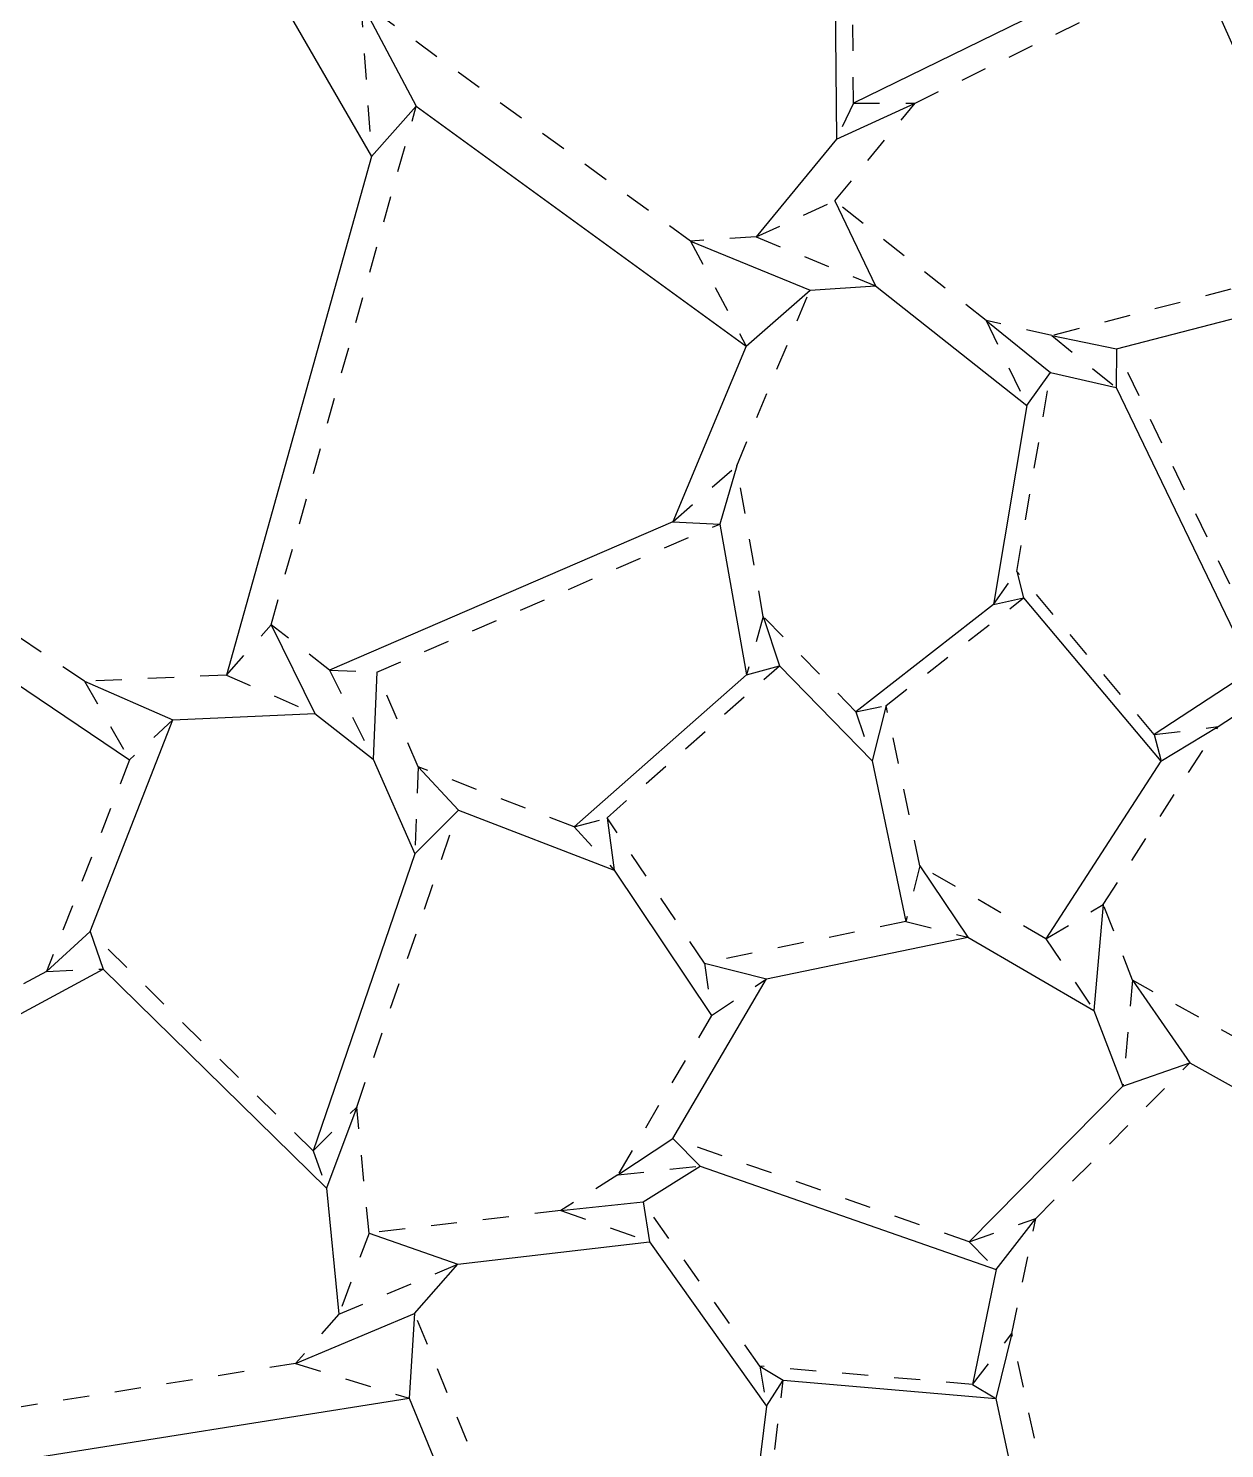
# Model space of a CAD drawing. Extents: x -8 to 221, y -288 to -9.
# Drawn here: x 32.9 to 81.3, y -159.8 to -102.3 of the extents above; entities that cross this region are included whole.
import ezdxf

# ---------------------------------------------------------------- set-up
doc = ezdxf.new("R2010")
doc.units = 0
for name, pattern in [('AI-LINETYPE-100', [2.116667, 1.058333, -1.058333]), ('AI-LINETYPE-101', [2.116667, 1.058333, -1.058333]), ('AI-LINETYPE-102', [2.116667, 1.058333, -1.058333]), ('AI-LINETYPE-103', [2.116667, 1.058333, -1.058333]), ('AI-LINETYPE-104', [2.116667, 1.058333, -1.058333]), ('AI-LINETYPE-105', [2.116667, 1.058333, -1.058333]), ('AI-LINETYPE-106', [2.116667, 1.058333, -1.058333]), ('AI-LINETYPE-107', [2.116667, 1.058333, -1.058333]), ('AI-LINETYPE-108', [2.116667, 1.058333, -1.058333]), ('AI-LINETYPE-114', [2.116667, 1.058333, -1.058333]), ('AI-LINETYPE-115', [2.116667, 1.058333, -1.058333]), ('AI-LINETYPE-126', [2.116667, 1.058333, -1.058333]), ('AI-LINETYPE-143', [2.116667, 1.058333, -1.058333]), ('AI-LINETYPE-144', [2.116667, 1.058333, -1.058333]), ('AI-LINETYPE-148', [2.116667, 1.058333, -1.058333]), ('AI-LINETYPE-149', [2.116667, 1.058333, -1.058333]), ('AI-LINETYPE-15', [2.116667, 1.058333, -1.058333]), ('AI-LINETYPE-150', [2.116667, 1.058333, -1.058333]), ('AI-LINETYPE-153', [2.116667, 1.058333, -1.058333]), ('AI-LINETYPE-16', [2.116667, 1.058333, -1.058333]), ('AI-LINETYPE-164', [2.116667, 1.058333, -1.058333]), ('AI-LINETYPE-17', [2.116667, 1.058333, -1.058333]), ('AI-LINETYPE-22', [2.116667, 1.058333, -1.058333]), ('AI-LINETYPE-24', [2.116667, 1.058333, -1.058333]), ('AI-LINETYPE-25', [2.116667, 1.058333, -1.058333]), ('AI-LINETYPE-26', [2.116667, 1.058333, -1.058333]), ('AI-LINETYPE-27', [2.116667, 1.058333, -1.058333]), ('AI-LINETYPE-28', [2.116667, 1.058333, -1.058333]), ('AI-LINETYPE-344', [2.116667, 1.058333, -1.058333]), ('AI-LINETYPE-345', [2.116667, 1.058333, -1.058333]), ('AI-LINETYPE-346', [2.116667, 1.058333, -1.058333]), ('AI-LINETYPE-347', [2.116667, 1.058333, -1.058333]), ('AI-LINETYPE-348', [2.116667, 1.058333, -1.058333]), ('AI-LINETYPE-349', [2.116667, 1.058333, -1.058333]), ('AI-LINETYPE-358', [2.116667, 1.058333, -1.058333]), ('AI-LINETYPE-359', [2.116667, 1.058333, -1.058333]), ('AI-LINETYPE-371', [2.116667, 1.058333, -1.058333]), ('AI-LINETYPE-372', [2.116667, 1.058333, -1.058333]), ('AI-LINETYPE-373', [2.116667, 1.058333, -1.058333]), ('AI-LINETYPE-378', [2.116667, 1.058333, -1.058333]), ('AI-LINETYPE-379', [2.116667, 1.058333, -1.058333]), ('AI-LINETYPE-380', [2.116667, 1.058333, -1.058333]), ('AI-LINETYPE-39', [2.116667, 1.058333, -1.058333]), ('AI-LINETYPE-395', [2.116667, 1.058333, -1.058333]), ('AI-LINETYPE-396', [2.116667, 1.058333, -1.058333]), ('AI-LINETYPE-397', [2.116667, 1.058333, -1.058333]), ('AI-LINETYPE-398', [2.116667, 1.058333, -1.058333]), ('AI-LINETYPE-40', [2.116667, 1.058333, -1.058333]), ('AI-LINETYPE-403', [2.116667, 1.058333, -1.058333]), ('AI-LINETYPE-404', [2.116667, 1.058333, -1.058333]), ('AI-LINETYPE-408', [2.116667, 1.058333, -1.058333]), ('AI-LINETYPE-409', [2.116667, 1.058333, -1.058333]), ('AI-LINETYPE-410', [2.116667, 1.058333, -1.058333]), ('AI-LINETYPE-413', [2.116667, 1.058333, -1.058333]), ('AI-LINETYPE-414', [2.116667, 1.058333, -1.058333]), ('AI-LINETYPE-415', [2.116667, 1.058333, -1.058333]), ('AI-LINETYPE-422', [2.116667, 1.058333, -1.058333]), ('AI-LINETYPE-423', [2.116667, 1.058333, -1.058333]), ('AI-LINETYPE-424', [2.116667, 1.058333, -1.058333]), ('AI-LINETYPE-425', [2.116667, 1.058333, -1.058333]), ('AI-LINETYPE-426', [2.116667, 1.058333, -1.058333]), ('AI-LINETYPE-427', [2.116667, 1.058333, -1.058333]), ('AI-LINETYPE-439', [2.116667, 1.058333, -1.058333]), ('AI-LINETYPE-440', [2.116667, 1.058333, -1.058333]), ('AI-LINETYPE-441', [2.116667, 1.058333, -1.058333]), ('AI-LINETYPE-442', [2.116667, 1.058333, -1.058333]), ('AI-LINETYPE-443', [2.116667, 1.058333, -1.058333]), ('AI-LINETYPE-447', [2.116667, 1.058333, -1.058333]), ('AI-LINETYPE-448', [2.116667, 1.058333, -1.058333]), ('AI-LINETYPE-460', [2.116667, 1.058333, -1.058333]), ('AI-LINETYPE-461', [2.116667, 1.058333, -1.058333]), ('AI-LINETYPE-47', [2.116667, 1.058333, -1.058333]), ('AI-LINETYPE-48', [2.116667, 1.058333, -1.058333]), ('AI-LINETYPE-480', [2.116667, 1.058333, -1.058333]), ('AI-LINETYPE-481', [2.116667, 1.058333, -1.058333]), ('AI-LINETYPE-482', [2.116667, 1.058333, -1.058333]), ('AI-LINETYPE-58', [2.116667, 1.058333, -1.058333]), ('AI-LINETYPE-59', [2.116667, 1.058333, -1.058333]), ('AI-LINETYPE-60', [2.116667, 1.058333, -1.058333]), ('AI-LINETYPE-61', [2.116667, 1.058333, -1.058333]), ('AI-LINETYPE-65', [2.116667, 1.058333, -1.058333]), ('AI-LINETYPE-66', [2.116667, 1.058333, -1.058333]), ('AI-LINETYPE-70', [2.116667, 1.058333, -1.058333]), ('AI-LINETYPE-71', [2.116667, 1.058333, -1.058333]), ('AI-LINETYPE-72', [2.116667, 1.058333, -1.058333]), ('AI-LINETYPE-76', [2.116667, 1.058333, -1.058333]), ('AI-LINETYPE-77', [2.116667, 1.058333, -1.058333]), ('AI-LINETYPE-78', [2.116667, 1.058333, -1.058333]), ('AI-LINETYPE-88', [2.116667, 1.058333, -1.058333]), ('AI-LINETYPE-89', [2.116667, 1.058333, -1.058333]), ('AI-LINETYPE-90', [2.116667, 1.058333, -1.058333]), ('AI-LINETYPE-91', [2.116667, 1.058333, -1.058333]), ('AI-LINETYPE-92', [2.116667, 1.058333, -1.058333]), ('AI-LINETYPE-93', [2.116667, 1.058333, -1.058333])]:
    doc.linetypes.add(name, pattern=pattern)
doc.layers.add('MOUNTAINLINE', color=7, linetype='CONTINUOUS')
doc.layers.add('VALLEYLINE', color=7, linetype='CONTINUOUS')

# ---------------------------------------------------------------- blocks, each defined once
blk = doc.blocks.new('BLOCK_22')
at = {"layer": 'VALLEYLINE', "color": 29}
blk.add_lwpolyline([(77.721, -99.713), (66.311, -105.305)], dxfattribs=at)
blk = doc.blocks.new('BLOCK_23')
at = {"layer": 'VALLEYLINE', "color": 29}
blk.add_lwpolyline([(65.499, -94.094), (65.618, -106.757)], dxfattribs=at)
blk = doc.blocks.new('BLOCK_24')
at = {"layer": 'VALLEYLINE', "color": 29}
blk.add_lwpolyline([(65.618, -106.757), (62.364, -110.717)], dxfattribs=at)
blk = doc.blocks.new('BLOCK_31')
at = {"layer": 'VALLEYLINE', "color": 29}
blk.add_lwpolyline([(80.215, -99.709), (82.958, -105.891)], dxfattribs=at)
blk = doc.blocks.new('BLOCK_42')
at = {"layer": 'VALLEYLINE', "color": 29}
blk.add_lwpolyline([(37.862, -92.005), (46.792, -107.468)], dxfattribs=at)
blk = doc.blocks.new('BLOCK_43')
at = {"layer": 'VALLEYLINE', "color": 29}
blk.add_lwpolyline([(46.792, -107.468), (40.919, -128.457)], dxfattribs=at)
blk = doc.blocks.new('BLOCK_49')
at = {"layer": 'VALLEYLINE', "color": 29}
blk.add_lwpolyline([(48.608, -105.426), (61.969, -115.139)], dxfattribs=at)
blk = doc.blocks.new('BLOCK_50')
at = {"layer": 'VALLEYLINE', "color": 29}
blk.add_lwpolyline([(61.969, -115.139), (58.999, -122.251)], dxfattribs=at)
blk = doc.blocks.new('BLOCK_51')
at = {"layer": 'VALLEYLINE', "color": 29}
blk.add_lwpolyline([(58.999, -122.251), (45.101, -128.253)], dxfattribs=at)
blk = doc.blocks.new('BLOCK_68')
at = {"layer": 'VALLEYLINE', "color": 29}
blk.add_lwpolyline([(76.953, -115.247), (84.201, -113.367)], dxfattribs=at)
blk = doc.blocks.new('BLOCK_69')
at = {"layer": 'VALLEYLINE', "color": 29}
blk.add_lwpolyline([(67.2, -112.695), (73.332, -117.542)], dxfattribs=at)
blk = doc.blocks.new('BLOCK_70')
at = {"layer": 'VALLEYLINE', "color": 29}
blk.add_lwpolyline([(73.332, -117.542), (71.973, -125.592)], dxfattribs=at)
blk = doc.blocks.new('BLOCK_71')
at = {"layer": 'VALLEYLINE', "color": 29}
blk.add_lwpolyline([(71.973, -125.592), (66.41, -129.941)], dxfattribs=at)
blk = doc.blocks.new('BLOCK_72')
at = {"layer": 'VALLEYLINE', "color": 29}
blk.add_lwpolyline([(64.551, -112.87), (67.2, -112.695)], dxfattribs=at)
blk = doc.blocks.new('BLOCK_76')
at = {"layer": 'VALLEYLINE', "color": 29}
blk.add_lwpolyline([(76.945, -116.819), (82.465, -128.26)], dxfattribs=at)
blk = doc.blocks.new('BLOCK_77')
at = {"layer": 'VALLEYLINE', "color": 29}
blk.add_lwpolyline([(82.465, -128.26), (78.489, -130.865)], dxfattribs=at)
blk = doc.blocks.new('BLOCK_78')
at = {"layer": 'VALLEYLINE', "color": 29}
blk.add_lwpolyline([(74.286, -116.21), (76.945, -116.819)], dxfattribs=at)
blk = doc.blocks.new('BLOCK_83')
at = {"layer": 'VALLEYLINE', "color": 29}
blk.add_lwpolyline([(60.904, -122.34), (61.98, -128.443)], dxfattribs=at)
blk = doc.blocks.new('BLOCK_84')
at = {"layer": 'VALLEYLINE', "color": 29}
blk.add_lwpolyline([(61.98, -128.443), (55.002, -134.604)], dxfattribs=at)
blk = doc.blocks.new('BLOCK_86')
at = {"layer": 'VALLEYLINE', "color": 29}
blk.add_lwpolyline([(73.195, -125.332), (78.758, -131.938)], dxfattribs=at)
blk = doc.blocks.new('BLOCK_87')
at = {"layer": 'VALLEYLINE', "color": 29}
blk.add_lwpolyline([(78.758, -131.938), (74.102, -139.135)], dxfattribs=at)
blk = doc.blocks.new('BLOCK_92')
at = {"layer": 'VALLEYLINE', "color": 29}
blk.add_lwpolyline([(63.312, -128.076), (67.064, -131.932)], dxfattribs=at)
blk = doc.blocks.new('BLOCK_93')
at = {"layer": 'VALLEYLINE', "color": 29}
blk.add_lwpolyline([(67.064, -131.932), (68.428, -138.428)], dxfattribs=at)
blk = doc.blocks.new('BLOCK_94')
at = {"layer": 'VALLEYLINE', "color": 29}
blk.add_lwpolyline([(38.758, -130.267), (44.501, -130.016)], dxfattribs=at)
blk = doc.blocks.new('BLOCK_95')
at = {"layer": 'VALLEYLINE', "color": 29}
blk.add_lwpolyline([(44.501, -130.016), (46.866, -131.854)], dxfattribs=at)
blk = doc.blocks.new('BLOCK_96')
at = {"layer": 'VALLEYLINE', "color": 29}
blk.add_lwpolyline([(46.866, -131.854), (48.552, -135.684)], dxfattribs=at)
blk = doc.blocks.new('BLOCK_97')
at = {"layer": 'VALLEYLINE', "color": 29}
blk.add_lwpolyline([(48.552, -135.684), (44.438, -147.706)], dxfattribs=at)
blk = doc.blocks.new('BLOCK_98')
at = {"layer": 'VALLEYLINE', "color": 29}
blk.add_lwpolyline([(35.399, -138.837), (38.758, -130.267)], dxfattribs=at)
blk = doc.blocks.new('BLOCK_99')
at = {"layer": 'VALLEYLINE', "color": 29}
blk.add_lwpolyline([(-5.745, -103.043), (37.004, -131.879)], dxfattribs=at)
blk = doc.blocks.new('BLOCK_110')
at = {"layer": 'VALLEYLINE', "color": 29}
blk.add_lwpolyline([(56.623, -136.35), (60.567, -142.228)], dxfattribs=at)
blk = doc.blocks.new('BLOCK_111')
at = {"layer": 'VALLEYLINE', "color": 29}
blk.add_lwpolyline([(50.313, -133.918), (56.623, -136.35)], dxfattribs=at)
blk = doc.blocks.new('BLOCK_114')
at = {"layer": 'VALLEYLINE', "color": 29}
blk.add_lwpolyline([(35.936, -140.353), (44.975, -149.223)], dxfattribs=at)
blk = doc.blocks.new('BLOCK_115')
at = {"layer": 'VALLEYLINE', "color": 29}
blk.add_lwpolyline([(44.975, -149.223), (45.474, -154.324)], dxfattribs=at)
blk = doc.blocks.new('BLOCK_116')
at = {"layer": 'VALLEYLINE', "color": 29}
blk.add_lwpolyline([(10.161, -154.281), (35.936, -140.353)], dxfattribs=at)
blk = doc.blocks.new('BLOCK_127')
at = {"layer": 'VALLEYLINE', "color": 29}
blk.add_lwpolyline([(70.939, -139.07), (76.045, -142.027)], dxfattribs=at)
blk = doc.blocks.new('BLOCK_128')
at = {"layer": 'VALLEYLINE', "color": 29}
blk.add_lwpolyline([(76.045, -142.027), (77.221, -145.095)], dxfattribs=at)
blk = doc.blocks.new('BLOCK_129')
at = {"layer": 'VALLEYLINE', "color": 29}
blk.add_lwpolyline([(77.221, -145.095), (70.987, -151.399)], dxfattribs=at)
blk = doc.blocks.new('BLOCK_130')
at = {"layer": 'VALLEYLINE', "color": 29}
blk.add_lwpolyline([(58.993, -147.212), (62.788, -140.757)], dxfattribs=at)
blk = doc.blocks.new('BLOCK_131')
at = {"layer": 'VALLEYLINE', "color": 29}
blk.add_lwpolyline([(62.788, -140.757), (70.939, -139.07)], dxfattribs=at)
blk = doc.blocks.new('BLOCK_151')
at = {"layer": 'VALLEYLINE', "color": 29}
blk.add_lwpolyline([(60.099, -148.329), (72.092, -152.516)], dxfattribs=at)
blk = doc.blocks.new('BLOCK_152')
at = {"layer": 'VALLEYLINE', "color": 29}
blk.add_lwpolyline([(72.092, -152.516), (71.123, -157.169)], dxfattribs=at)
blk = doc.blocks.new('BLOCK_153')
at = {"layer": 'VALLEYLINE', "color": 29}
blk.add_lwpolyline([(57.788, -149.779), (60.099, -148.329)], dxfattribs=at)
blk = doc.blocks.new('BLOCK_154')
at = {"layer": 'VALLEYLINE', "color": 29}
blk.add_lwpolyline([(79.929, -144.148), (84.464, -146.676)], dxfattribs=at)
blk = doc.blocks.new('BLOCK_156')
at = {"layer": 'VALLEYLINE', "color": 29}
blk.add_lwpolyline([(58.055, -151.395), (62.786, -158.049)], dxfattribs=at)
blk = doc.blocks.new('BLOCK_157')
at = {"layer": 'VALLEYLINE', "color": 29}
blk.add_lwpolyline([(62.786, -158.049), (61.929, -165.057)], dxfattribs=at)
blk = doc.blocks.new('BLOCK_158')
at = {"layer": 'VALLEYLINE', "color": 29}
blk.add_lwpolyline([(48.543, -154.3), (50.292, -152.304)], dxfattribs=at)
blk = doc.blocks.new('BLOCK_159')
at = {"layer": 'VALLEYLINE', "color": 29}
blk.add_lwpolyline([(50.292, -152.304), (58.055, -151.395)], dxfattribs=at)
blk = doc.blocks.new('BLOCK_160')
at = {"layer": 'VALLEYLINE', "color": 29}
blk.add_lwpolyline([(63.467, -157), (72.071, -157.738)], dxfattribs=at)
blk = doc.blocks.new('BLOCK_161')
at = {"layer": 'VALLEYLINE', "color": 29}
blk.add_lwpolyline([(72.071, -157.738), (73.869, -166.119)], dxfattribs=at)
blk = doc.blocks.new('BLOCK_170')
at = {"layer": 'VALLEYLINE', "color": 29}
blk.add_lwpolyline([(48.322, -157.73), (51.25, -164.86)], dxfattribs=at)
blk = doc.blocks.new('BLOCK_172')
at = {"layer": 'VALLEYLINE', "color": 29}
blk.add_lwpolyline([(32.006, -160.31), (48.322, -157.73)], dxfattribs=at)
blk = doc.blocks.new('BLOCK_343')
at = {"layer": 'VALLEYLINE', "color": 29}
blk.add_lwpolyline([(65.618, -106.757), (68.805, -105.301)], dxfattribs=at)
blk = doc.blocks.new('BLOCK_344')
at = {"layer": 'VALLEYLINE', "color": 29}
blk.add_lwpolyline([(59.716, -110.892), (64.551, -112.87)], dxfattribs=at)
blk = doc.blocks.new('BLOCK_345')
at = {"layer": 'VALLEYLINE', "color": 29}
blk.add_lwpolyline([(46.355, -101.179), (48.608, -105.426)], dxfattribs=at)
blk = doc.blocks.new('BLOCK_353')
at = {"layer": 'VALLEYLINE', "color": 29}
blk.add_lwpolyline([(74.342, -114.716), (76.953, -115.247)], dxfattribs=at)
blk = doc.blocks.new('BLOCK_354')
at = {"layer": 'VALLEYLINE', "color": 29}
blk.add_lwpolyline([(71.682, -114.107), (74.286, -116.21)], dxfattribs=at)
blk = doc.blocks.new('BLOCK_355')
at = {"layer": 'VALLEYLINE', "color": 29}
blk.add_lwpolyline([(65.551, -109.261), (67.2, -112.695)], dxfattribs=at)
blk = doc.blocks.new('BLOCK_367')
at = {"layer": 'VALLEYLINE', "color": 29}
blk.add_lwpolyline([(46.792, -107.468), (48.608, -105.426)], dxfattribs=at)
blk = doc.blocks.new('BLOCK_368')
at = {"layer": 'VALLEYLINE', "color": 29}
blk.add_lwpolyline([(35.176, -128.708), (38.758, -130.267)], dxfattribs=at)
blk = doc.blocks.new('BLOCK_373')
at = {"layer": 'VALLEYLINE', "color": 29}
blk.add_lwpolyline([(61.969, -115.139), (64.551, -112.87)], dxfattribs=at)
blk = doc.blocks.new('BLOCK_374')
at = {"layer": 'VALLEYLINE', "color": 29}
blk.add_lwpolyline([(58.999, -122.251), (60.904, -122.34)], dxfattribs=at)
blk = doc.blocks.new('BLOCK_375')
at = {"layer": 'VALLEYLINE', "color": 29}
blk.add_lwpolyline([(42.736, -126.415), (44.501, -130.016)], dxfattribs=at)
blk = doc.blocks.new('BLOCK_389')
at = {"layer": 'VALLEYLINE', "color": 29}
blk.add_lwpolyline([(76.953, -115.247), (76.945, -116.819)], dxfattribs=at)
blk = doc.blocks.new('BLOCK_390')
at = {"layer": 'VALLEYLINE', "color": 29}
blk.add_lwpolyline([(73.332, -117.542), (74.286, -116.21)], dxfattribs=at)
blk = doc.blocks.new('BLOCK_391')
at = {"layer": 'VALLEYLINE', "color": 29}
blk.add_lwpolyline([(71.973, -125.592), (73.195, -125.332)], dxfattribs=at)
blk = doc.blocks.new('BLOCK_392')
at = {"layer": 'VALLEYLINE', "color": 29}
blk.add_lwpolyline([(62.658, -126.086), (63.312, -128.076)], dxfattribs=at)
blk = doc.blocks.new('BLOCK_393')
at = {"layer": 'VALLEYLINE', "color": 29}
blk.add_lwpolyline([(61.581, -119.982), (60.904, -122.34)], dxfattribs=at)
blk = doc.blocks.new('BLOCK_399')
at = {"layer": 'VALLEYLINE', "color": 29}
blk.add_lwpolyline([(72.926, -124.26), (73.195, -125.332)], dxfattribs=at)
blk = doc.blocks.new('BLOCK_403')
at = {"layer": 'VALLEYLINE', "color": 29}
blk.add_lwpolyline([(61.98, -128.443), (63.312, -128.076)], dxfattribs=at)
blk = doc.blocks.new('BLOCK_404')
at = {"layer": 'VALLEYLINE', "color": 29}
blk.add_lwpolyline([(48.691, -132.172), (50.313, -133.918)], dxfattribs=at)
blk = doc.blocks.new('BLOCK_405')
at = {"layer": 'VALLEYLINE', "color": 29}
blk.add_lwpolyline([(47.005, -128.342), (46.866, -131.854)], dxfattribs=at)
blk = doc.blocks.new('BLOCK_407')
at = {"layer": 'VALLEYLINE', "color": 29}
blk.add_lwpolyline([(78.758, -131.938), (81.08, -130.538)], dxfattribs=at)
blk = doc.blocks.new('BLOCK_408')
at = {"layer": 'VALLEYLINE', "color": 29}
blk.add_lwpolyline([(68.996, -136.178), (70.939, -139.07)], dxfattribs=at)
blk = doc.blocks.new('BLOCK_409')
at = {"layer": 'VALLEYLINE', "color": 29}
blk.add_lwpolyline([(67.633, -129.681), (67.064, -131.932)], dxfattribs=at)
blk = doc.blocks.new('BLOCK_416')
at = {"layer": 'VALLEYLINE', "color": 29}
blk.add_lwpolyline([(60.277, -140.116), (62.788, -140.757)], dxfattribs=at)
blk = doc.blocks.new('BLOCK_417')
at = {"layer": 'VALLEYLINE', "color": 29}
blk.add_lwpolyline([(56.333, -134.238), (56.623, -136.35)], dxfattribs=at)
blk = doc.blocks.new('BLOCK_418')
at = {"layer": 'VALLEYLINE', "color": 29}
blk.add_lwpolyline([(48.552, -135.684), (50.313, -133.918)], dxfattribs=at)
blk = doc.blocks.new('BLOCK_419')
at = {"layer": 'VALLEYLINE', "color": 29}
blk.add_lwpolyline([(35.399, -138.837), (35.936, -140.353)], dxfattribs=at)
blk = doc.blocks.new('BLOCK_420')
at = {"layer": 'VALLEYLINE', "color": 29}
blk.add_lwpolyline([(35.399, -138.837), (33.644, -140.448)], dxfattribs=at)
blk = doc.blocks.new('BLOCK_431')
at = {"layer": 'VALLEYLINE', "color": 29}
blk.add_lwpolyline([(77.601, -140.803), (79.929, -144.148)], dxfattribs=at)
blk = doc.blocks.new('BLOCK_432')
at = {"layer": 'VALLEYLINE', "color": 29}
blk.add_lwpolyline([(76.425, -137.735), (76.045, -142.027)], dxfattribs=at)
blk = doc.blocks.new('BLOCK_433')
at = {"layer": 'VALLEYLINE', "color": 29}
blk.add_lwpolyline([(56.772, -148.683), (58.993, -147.212)], dxfattribs=at)
blk = doc.blocks.new('BLOCK_434')
at = {"layer": 'VALLEYLINE', "color": 29}
blk.add_lwpolyline([(54.461, -150.132), (57.788, -149.779)], dxfattribs=at)
blk = doc.blocks.new('BLOCK_435')
at = {"layer": 'VALLEYLINE', "color": 29}
blk.add_lwpolyline([(46.698, -151.042), (50.292, -152.304)], dxfattribs=at)
blk = doc.blocks.new('BLOCK_436')
at = {"layer": 'VALLEYLINE', "color": 29}
blk.add_lwpolyline([(46.199, -145.94), (44.975, -149.223)], dxfattribs=at)
blk = doc.blocks.new('BLOCK_440')
at = {"layer": 'VALLEYLINE', "color": 29}
blk.add_lwpolyline([(43.725, -156.321), (48.543, -154.3)], dxfattribs=at)
blk = doc.blocks.new('BLOCK_453')
at = {"layer": 'VALLEYLINE', "color": 29}
blk.add_lwpolyline([(77.221, -145.095), (79.929, -144.148)], dxfattribs=at)
blk = doc.blocks.new('BLOCK_454')
at = {"layer": 'VALLEYLINE', "color": 29}
blk.add_lwpolyline([(58.993, -147.212), (60.099, -148.329)], dxfattribs=at)
blk = doc.blocks.new('BLOCK_472')
at = {"layer": 'VALLEYLINE', "color": 29}
blk.add_lwpolyline([(72.092, -152.516), (73.693, -150.452)], dxfattribs=at)
blk = doc.blocks.new('BLOCK_473')
at = {"layer": 'VALLEYLINE', "color": 29}
blk.add_lwpolyline([(62.519, -156.432), (63.467, -157)], dxfattribs=at)
blk = doc.blocks.new('BLOCK_474')
at = {"layer": 'VALLEYLINE', "color": 29}
blk.add_lwpolyline([(57.788, -149.779), (58.055, -151.395)], dxfattribs=at)
blk = doc.blocks.new('BLOCK_478')
at = {"layer": 'VALLEYLINE', "color": 29}
blk.add_lwpolyline([(72.724, -155.106), (72.071, -157.738)], dxfattribs=at)
blk = doc.blocks.new('BLOCK_479')
at = {"layer": 'VALLEYLINE', "color": 29}
blk.add_lwpolyline([(62.786, -158.049), (63.467, -157)], dxfattribs=at)
blk = doc.blocks.new('BLOCK_482')
at = {"layer": 'VALLEYLINE', "color": 29}
blk.add_lwpolyline([(48.543, -154.3), (48.322, -157.73)], dxfattribs=at)
blk = doc.blocks.new('BLOCK_640')
at = {"layer": 'MOUNTAINLINE', "color": 29, "linetype": 'AI-LINETYPE-15'}
blk.add_lwpolyline([(66.311, -105.305), (66.192, -92.641)], dxfattribs=at)
blk = doc.blocks.new('BLOCK_641')
at = {"layer": 'MOUNTAINLINE', "color": 29, "linetype": 'AI-LINETYPE-16'}
blk.add_lwpolyline([(62.364, -110.717), (59.716, -110.892)], dxfattribs=at)
blk = doc.blocks.new('BLOCK_642')
at = {"layer": 'MOUNTAINLINE', "color": 29, "linetype": 'AI-LINETYPE-17'}
blk.add_lwpolyline([(59.716, -110.892), (46.355, -101.179)], dxfattribs=at)
blk = doc.blocks.new('BLOCK_647')
at = {"layer": 'MOUNTAINLINE', "color": 29, "linetype": 'AI-LINETYPE-22'}
blk.add_lwpolyline([(83.045, -103.51), (80.303, -97.328)], dxfattribs=at)
blk = doc.blocks.new('BLOCK_649')
at = {"layer": 'MOUNTAINLINE', "color": 29, "linetype": 'AI-LINETYPE-24'}
blk.add_lwpolyline([(81.59, -112.836), (74.342, -114.716)], dxfattribs=at)
blk = doc.blocks.new('BLOCK_650')
at = {"layer": 'MOUNTAINLINE', "color": 29, "linetype": 'AI-LINETYPE-25'}
blk.add_lwpolyline([(74.342, -114.716), (71.682, -114.107)], dxfattribs=at)
blk = doc.blocks.new('BLOCK_651')
at = {"layer": 'MOUNTAINLINE', "color": 29, "linetype": 'AI-LINETYPE-26'}
blk.add_lwpolyline([(71.682, -114.107), (65.551, -109.261)], dxfattribs=at)
blk = doc.blocks.new('BLOCK_652')
at = {"layer": 'MOUNTAINLINE', "color": 29, "linetype": 'AI-LINETYPE-27'}
blk.add_lwpolyline([(65.551, -109.261), (68.805, -105.301)], dxfattribs=at)
blk = doc.blocks.new('BLOCK_653')
at = {"layer": 'MOUNTAINLINE', "color": 29, "linetype": 'AI-LINETYPE-28'}
blk.add_lwpolyline([(68.805, -105.301), (80.215, -99.709)], dxfattribs=at)
blk = doc.blocks.new('BLOCK_664')
at = {"layer": 'MOUNTAINLINE', "color": 29, "linetype": 'AI-LINETYPE-39'}
blk.add_lwpolyline([(40.919, -128.457), (35.176, -128.708)], dxfattribs=at)
blk = doc.blocks.new('BLOCK_665')
at = {"layer": 'MOUNTAINLINE', "color": 29, "linetype": 'AI-LINETYPE-40'}
blk.add_lwpolyline([(35.176, -128.708), (-7.573, -99.873)], dxfattribs=at)
blk = doc.blocks.new('BLOCK_672')
at = {"layer": 'MOUNTAINLINE', "color": 29, "linetype": 'AI-LINETYPE-47'}
blk.add_lwpolyline([(45.101, -128.253), (42.736, -126.415)], dxfattribs=at)
blk = doc.blocks.new('BLOCK_673')
at = {"layer": 'MOUNTAINLINE', "color": 29, "linetype": 'AI-LINETYPE-48'}
blk.add_lwpolyline([(42.736, -126.415), (48.608, -105.426)], dxfattribs=at)
blk = doc.blocks.new('BLOCK_683')
at = {"layer": 'MOUNTAINLINE', "color": 29, "linetype": 'AI-LINETYPE-58'}
blk.add_lwpolyline([(82.472, -126.688), (76.953, -115.247)], dxfattribs=at)
blk = doc.blocks.new('BLOCK_684')
at = {"layer": 'MOUNTAINLINE', "color": 29, "linetype": 'AI-LINETYPE-59'}
blk.add_lwpolyline([(66.41, -129.941), (62.658, -126.086)], dxfattribs=at)
blk = doc.blocks.new('BLOCK_685')
at = {"layer": 'MOUNTAINLINE', "color": 29, "linetype": 'AI-LINETYPE-60'}
blk.add_lwpolyline([(62.658, -126.086), (61.581, -119.982)], dxfattribs=at)
blk = doc.blocks.new('BLOCK_686')
at = {"layer": 'MOUNTAINLINE', "color": 29, "linetype": 'AI-LINETYPE-61'}
blk.add_lwpolyline([(61.581, -119.982), (64.551, -112.87)], dxfattribs=at)
blk = doc.blocks.new('BLOCK_690')
at = {"layer": 'MOUNTAINLINE', "color": 29, "linetype": 'AI-LINETYPE-65'}
blk.add_lwpolyline([(78.489, -130.865), (72.926, -124.26)], dxfattribs=at)
blk = doc.blocks.new('BLOCK_691')
at = {"layer": 'MOUNTAINLINE', "color": 29, "linetype": 'AI-LINETYPE-66'}
blk.add_lwpolyline([(72.926, -124.26), (74.286, -116.21)], dxfattribs=at)
blk = doc.blocks.new('BLOCK_695')
at = {"layer": 'MOUNTAINLINE', "color": 29, "linetype": 'AI-LINETYPE-70'}
blk.add_lwpolyline([(55.002, -134.604), (48.691, -132.172)], dxfattribs=at)
blk = doc.blocks.new('BLOCK_696')
at = {"layer": 'MOUNTAINLINE', "color": 29, "linetype": 'AI-LINETYPE-71'}
blk.add_lwpolyline([(48.691, -132.172), (47.005, -128.342)], dxfattribs=at)
blk = doc.blocks.new('BLOCK_697')
at = {"layer": 'MOUNTAINLINE', "color": 29, "linetype": 'AI-LINETYPE-72'}
blk.add_lwpolyline([(47.005, -128.342), (60.904, -122.34)], dxfattribs=at)
blk = doc.blocks.new('BLOCK_701')
at = {"layer": 'MOUNTAINLINE', "color": 29, "linetype": 'AI-LINETYPE-76'}
blk.add_lwpolyline([(74.102, -139.135), (68.996, -136.178)], dxfattribs=at)
blk = doc.blocks.new('BLOCK_702')
at = {"layer": 'MOUNTAINLINE', "color": 29, "linetype": 'AI-LINETYPE-77'}
blk.add_lwpolyline([(68.996, -136.178), (67.633, -129.681)], dxfattribs=at)
blk = doc.blocks.new('BLOCK_703')
at = {"layer": 'MOUNTAINLINE', "color": 29, "linetype": 'AI-LINETYPE-78'}
blk.add_lwpolyline([(67.633, -129.681), (73.195, -125.332)], dxfattribs=at)
blk = doc.blocks.new('BLOCK_713')
at = {"layer": 'MOUNTAINLINE', "color": 29, "linetype": 'AI-LINETYPE-88'}
blk.add_lwpolyline([(68.428, -138.428), (60.277, -140.116)], dxfattribs=at)
blk = doc.blocks.new('BLOCK_714')
at = {"layer": 'MOUNTAINLINE', "color": 29, "linetype": 'AI-LINETYPE-89'}
blk.add_lwpolyline([(60.277, -140.116), (56.333, -134.238)], dxfattribs=at)
blk = doc.blocks.new('BLOCK_715')
at = {"layer": 'MOUNTAINLINE', "color": 29, "linetype": 'AI-LINETYPE-90'}
blk.add_lwpolyline([(56.333, -134.238), (63.312, -128.076)], dxfattribs=at)
blk = doc.blocks.new('BLOCK_716')
at = {"layer": 'MOUNTAINLINE', "color": 29, "linetype": 'AI-LINETYPE-91'}
blk.add_lwpolyline([(44.438, -147.706), (35.399, -138.837)], dxfattribs=at)
blk = doc.blocks.new('BLOCK_717')
at = {"layer": 'MOUNTAINLINE', "color": 29, "linetype": 'AI-LINETYPE-92'}
blk.add_lwpolyline([(37.004, -131.879), (33.644, -140.448)], dxfattribs=at)
blk = doc.blocks.new('BLOCK_718')
at = {"layer": 'MOUNTAINLINE', "color": 29, "linetype": 'AI-LINETYPE-93'}
blk.add_lwpolyline([(33.644, -140.448), (7.869, -154.375)], dxfattribs=at)
blk = doc.blocks.new('BLOCK_725')
at = {"layer": 'MOUNTAINLINE', "color": 29, "linetype": 'AI-LINETYPE-100'}
blk.add_lwpolyline([(82.137, -143.332), (77.601, -140.803)], dxfattribs=at)
blk = doc.blocks.new('BLOCK_726')
at = {"layer": 'MOUNTAINLINE', "color": 29, "linetype": 'AI-LINETYPE-101'}
blk.add_lwpolyline([(77.601, -140.803), (76.425, -137.735)], dxfattribs=at)
blk = doc.blocks.new('BLOCK_727')
at = {"layer": 'MOUNTAINLINE', "color": 29, "linetype": 'AI-LINETYPE-102'}
blk.add_lwpolyline([(76.425, -137.735), (81.08, -130.538)], dxfattribs=at)
blk = doc.blocks.new('BLOCK_728')
at = {"layer": 'MOUNTAINLINE', "color": 29, "linetype": 'AI-LINETYPE-103'}
blk.add_lwpolyline([(81.08, -130.538), (85.056, -127.933)], dxfattribs=at)
blk = doc.blocks.new('BLOCK_729')
at = {"layer": 'MOUNTAINLINE', "color": 29, "linetype": 'AI-LINETYPE-104'}
blk.add_lwpolyline([(60.567, -142.228), (56.772, -148.683)], dxfattribs=at)
blk = doc.blocks.new('BLOCK_730')
at = {"layer": 'MOUNTAINLINE', "color": 29, "linetype": 'AI-LINETYPE-105'}
blk.add_lwpolyline([(56.772, -148.683), (54.461, -150.132)], dxfattribs=at)
blk = doc.blocks.new('BLOCK_731')
at = {"layer": 'MOUNTAINLINE', "color": 29, "linetype": 'AI-LINETYPE-106'}
blk.add_lwpolyline([(54.461, -150.132), (46.698, -151.042)], dxfattribs=at)
blk = doc.blocks.new('BLOCK_732')
at = {"layer": 'MOUNTAINLINE', "color": 29, "linetype": 'AI-LINETYPE-107'}
blk.add_lwpolyline([(46.698, -151.042), (46.199, -145.94)], dxfattribs=at)
blk = doc.blocks.new('BLOCK_733')
at = {"layer": 'MOUNTAINLINE', "color": 29, "linetype": 'AI-LINETYPE-108'}
blk.add_lwpolyline([(46.199, -145.94), (50.313, -133.918)], dxfattribs=at)
blk = doc.blocks.new('BLOCK_739')
at = {"layer": 'MOUNTAINLINE', "color": 29, "linetype": 'AI-LINETYPE-114'}
blk.add_lwpolyline([(45.474, -154.324), (43.725, -156.321)], dxfattribs=at)
blk = doc.blocks.new('BLOCK_740')
at = {"layer": 'MOUNTAINLINE', "color": 29, "linetype": 'AI-LINETYPE-115'}
blk.add_lwpolyline([(43.725, -156.321), (27.409, -158.9)], dxfattribs=at)
blk = doc.blocks.new('BLOCK_751')
at = {"layer": 'MOUNTAINLINE', "color": 29, "linetype": 'AI-LINETYPE-126'}
blk.add_lwpolyline([(70.987, -151.399), (58.993, -147.212)], dxfattribs=at)
blk = doc.blocks.new('BLOCK_768')
at = {"layer": 'MOUNTAINLINE', "color": 29, "linetype": 'AI-LINETYPE-143'}
blk.add_lwpolyline([(71.123, -157.169), (62.519, -156.432)], dxfattribs=at)
blk = doc.blocks.new('BLOCK_769')
at = {"layer": 'MOUNTAINLINE', "color": 29, "linetype": 'AI-LINETYPE-144'}
blk.add_lwpolyline([(62.519, -156.432), (57.788, -149.779)], dxfattribs=at)
blk = doc.blocks.new('BLOCK_773')
at = {"layer": 'MOUNTAINLINE', "color": 29, "linetype": 'AI-LINETYPE-148'}
blk.add_lwpolyline([(74.521, -163.487), (72.724, -155.106)], dxfattribs=at)
blk = doc.blocks.new('BLOCK_774')
at = {"layer": 'MOUNTAINLINE', "color": 29, "linetype": 'AI-LINETYPE-149'}
blk.add_lwpolyline([(72.724, -155.106), (73.693, -150.452)], dxfattribs=at)
blk = doc.blocks.new('BLOCK_775')
at = {"layer": 'MOUNTAINLINE', "color": 29, "linetype": 'AI-LINETYPE-150'}
blk.add_lwpolyline([(73.693, -150.452), (79.929, -144.148)], dxfattribs=at)
blk = doc.blocks.new('BLOCK_778')
at = {"layer": 'MOUNTAINLINE', "color": 29, "linetype": 'AI-LINETYPE-153'}
blk.add_lwpolyline([(51.472, -161.43), (48.543, -154.3)], dxfattribs=at)
blk = doc.blocks.new('BLOCK_789')
at = {"layer": 'MOUNTAINLINE', "color": 29, "linetype": 'AI-LINETYPE-164'}
blk.add_lwpolyline([(62.609, -164.009), (63.467, -157)], dxfattribs=at)
blk = doc.blocks.new('BLOCK_969')
at = {"layer": 'MOUNTAINLINE', "color": 29, "linetype": 'AI-LINETYPE-344'}
blk.add_lwpolyline([(66.311, -105.305), (68.805, -105.301)], dxfattribs=at)
blk = doc.blocks.new('BLOCK_970')
at = {"layer": 'MOUNTAINLINE', "color": 29, "linetype": 'AI-LINETYPE-345'}
blk.add_lwpolyline([(66.311, -105.305), (65.618, -106.757)], dxfattribs=at)
blk = doc.blocks.new('BLOCK_971')
at = {"layer": 'MOUNTAINLINE', "color": 29, "linetype": 'AI-LINETYPE-346'}
blk.add_lwpolyline([(62.364, -110.717), (65.551, -109.261)], dxfattribs=at)
blk = doc.blocks.new('BLOCK_972')
at = {"layer": 'MOUNTAINLINE', "color": 29, "linetype": 'AI-LINETYPE-347'}
blk.add_lwpolyline([(62.364, -110.717), (67.2, -112.695)], dxfattribs=at)
blk = doc.blocks.new('BLOCK_973')
at = {"layer": 'MOUNTAINLINE', "color": 29, "linetype": 'AI-LINETYPE-348'}
blk.add_lwpolyline([(59.716, -110.892), (61.969, -115.139)], dxfattribs=at)
blk = doc.blocks.new('BLOCK_974')
at = {"layer": 'MOUNTAINLINE', "color": 29, "linetype": 'AI-LINETYPE-349'}
blk.add_lwpolyline([(46.355, -101.179), (46.792, -107.468)], dxfattribs=at)
blk = doc.blocks.new('BLOCK_983')
at = {"layer": 'MOUNTAINLINE', "color": 29, "linetype": 'AI-LINETYPE-358'}
blk.add_lwpolyline([(74.342, -114.716), (76.945, -116.819)], dxfattribs=at)
blk = doc.blocks.new('BLOCK_984')
at = {"layer": 'MOUNTAINLINE', "color": 29, "linetype": 'AI-LINETYPE-359'}
blk.add_lwpolyline([(71.682, -114.107), (73.332, -117.542)], dxfattribs=at)
blk = doc.blocks.new('BLOCK_996')
at = {"layer": 'MOUNTAINLINE', "color": 29, "linetype": 'AI-LINETYPE-371'}
blk.add_lwpolyline([(40.919, -128.457), (42.736, -126.415)], dxfattribs=at)
blk = doc.blocks.new('BLOCK_997')
at = {"layer": 'MOUNTAINLINE', "color": 29, "linetype": 'AI-LINETYPE-372'}
blk.add_lwpolyline([(40.919, -128.457), (44.501, -130.016)], dxfattribs=at)
blk = doc.blocks.new('BLOCK_998')
at = {"layer": 'MOUNTAINLINE', "color": 29, "linetype": 'AI-LINETYPE-373'}
blk.add_lwpolyline([(35.176, -128.708), (37.004, -131.879)], dxfattribs=at)
blk = doc.blocks.new('BLOCK_1003')
at = {"layer": 'MOUNTAINLINE', "color": 29, "linetype": 'AI-LINETYPE-378'}
blk.add_lwpolyline([(58.999, -122.251), (61.581, -119.982)], dxfattribs=at)
blk = doc.blocks.new('BLOCK_1004')
at = {"layer": 'MOUNTAINLINE', "color": 29, "linetype": 'AI-LINETYPE-379'}
blk.add_lwpolyline([(45.101, -128.253), (47.005, -128.342)], dxfattribs=at)
blk = doc.blocks.new('BLOCK_1005')
at = {"layer": 'MOUNTAINLINE', "color": 29, "linetype": 'AI-LINETYPE-380'}
blk.add_lwpolyline([(45.101, -128.253), (46.866, -131.854)], dxfattribs=at)
blk = doc.blocks.new('BLOCK_1020')
at = {"layer": 'MOUNTAINLINE', "color": 29, "linetype": 'AI-LINETYPE-395'}
blk.add_lwpolyline([(71.973, -125.592), (72.926, -124.26)], dxfattribs=at)
blk = doc.blocks.new('BLOCK_1021')
at = {"layer": 'MOUNTAINLINE', "color": 29, "linetype": 'AI-LINETYPE-396'}
blk.add_lwpolyline([(66.41, -129.941), (67.633, -129.681)], dxfattribs=at)
blk = doc.blocks.new('BLOCK_1022')
at = {"layer": 'MOUNTAINLINE', "color": 29, "linetype": 'AI-LINETYPE-397'}
blk.add_lwpolyline([(66.41, -129.941), (67.064, -131.932)], dxfattribs=at)
blk = doc.blocks.new('BLOCK_1023')
at = {"layer": 'MOUNTAINLINE', "color": 29, "linetype": 'AI-LINETYPE-398'}
blk.add_lwpolyline([(62.658, -126.086), (61.98, -128.443)], dxfattribs=at)
blk = doc.blocks.new('BLOCK_1028')
at = {"layer": 'MOUNTAINLINE', "color": 29, "linetype": 'AI-LINETYPE-403'}
blk.add_lwpolyline([(78.489, -130.865), (81.08, -130.538)], dxfattribs=at)
blk = doc.blocks.new('BLOCK_1029')
at = {"layer": 'MOUNTAINLINE', "color": 29, "linetype": 'AI-LINETYPE-404'}
blk.add_lwpolyline([(78.489, -130.865), (78.758, -131.938)], dxfattribs=at)
blk = doc.blocks.new('BLOCK_1033')
at = {"layer": 'MOUNTAINLINE', "color": 29, "linetype": 'AI-LINETYPE-408'}
blk.add_lwpolyline([(55.002, -134.604), (56.333, -134.238)], dxfattribs=at)
blk = doc.blocks.new('BLOCK_1034')
at = {"layer": 'MOUNTAINLINE', "color": 29, "linetype": 'AI-LINETYPE-409'}
blk.add_lwpolyline([(55.002, -134.604), (56.623, -136.35)], dxfattribs=at)
blk = doc.blocks.new('BLOCK_1035')
at = {"layer": 'MOUNTAINLINE', "color": 29, "linetype": 'AI-LINETYPE-410'}
blk.add_lwpolyline([(48.691, -132.172), (48.552, -135.684)], dxfattribs=at)
blk = doc.blocks.new('BLOCK_1038')
at = {"layer": 'MOUNTAINLINE', "color": 29, "linetype": 'AI-LINETYPE-413'}
blk.add_lwpolyline([(74.102, -139.135), (76.425, -137.735)], dxfattribs=at)
blk = doc.blocks.new('BLOCK_1039')
at = {"layer": 'MOUNTAINLINE', "color": 29, "linetype": 'AI-LINETYPE-414'}
blk.add_lwpolyline([(74.102, -139.135), (76.045, -142.027)], dxfattribs=at)
blk = doc.blocks.new('BLOCK_1040')
at = {"layer": 'MOUNTAINLINE', "color": 29, "linetype": 'AI-LINETYPE-415'}
blk.add_lwpolyline([(68.996, -136.178), (68.428, -138.428)], dxfattribs=at)
blk = doc.blocks.new('BLOCK_1047')
at = {"layer": 'MOUNTAINLINE', "color": 29, "linetype": 'AI-LINETYPE-422'}
blk.add_lwpolyline([(68.428, -138.428), (70.939, -139.07)], dxfattribs=at)
blk = doc.blocks.new('BLOCK_1048')
at = {"layer": 'MOUNTAINLINE', "color": 29, "linetype": 'AI-LINETYPE-423'}
blk.add_lwpolyline([(60.277, -140.116), (60.567, -142.228)], dxfattribs=at)
blk = doc.blocks.new('BLOCK_1049')
at = {"layer": 'MOUNTAINLINE', "color": 29, "linetype": 'AI-LINETYPE-424'}
blk.add_lwpolyline([(44.438, -147.706), (46.199, -145.94)], dxfattribs=at)
blk = doc.blocks.new('BLOCK_1050')
at = {"layer": 'MOUNTAINLINE', "color": 29, "linetype": 'AI-LINETYPE-425'}
blk.add_lwpolyline([(44.438, -147.706), (44.975, -149.223)], dxfattribs=at)
blk = doc.blocks.new('BLOCK_1051')
at = {"layer": 'MOUNTAINLINE', "color": 29, "linetype": 'AI-LINETYPE-426'}
blk.add_lwpolyline([(38.758, -130.267), (37.004, -131.879)], dxfattribs=at)
blk = doc.blocks.new('BLOCK_1052')
at = {"layer": 'MOUNTAINLINE', "color": 29, "linetype": 'AI-LINETYPE-427'}
blk.add_lwpolyline([(33.644, -140.448), (35.936, -140.353)], dxfattribs=at)
blk = doc.blocks.new('BLOCK_1064')
at = {"layer": 'MOUNTAINLINE', "color": 29, "linetype": 'AI-LINETYPE-439'}
blk.add_lwpolyline([(77.601, -140.803), (77.221, -145.095)], dxfattribs=at)
blk = doc.blocks.new('BLOCK_1065')
at = {"layer": 'MOUNTAINLINE', "color": 29, "linetype": 'AI-LINETYPE-440'}
blk.add_lwpolyline([(60.567, -142.228), (62.788, -140.757)], dxfattribs=at)
blk = doc.blocks.new('BLOCK_1066')
at = {"layer": 'MOUNTAINLINE', "color": 29, "linetype": 'AI-LINETYPE-441'}
blk.add_lwpolyline([(56.772, -148.683), (60.099, -148.329)], dxfattribs=at)
blk = doc.blocks.new('BLOCK_1067')
at = {"layer": 'MOUNTAINLINE', "color": 29, "linetype": 'AI-LINETYPE-442'}
blk.add_lwpolyline([(54.461, -150.132), (58.055, -151.395)], dxfattribs=at)
blk = doc.blocks.new('BLOCK_1068')
at = {"layer": 'MOUNTAINLINE', "color": 29, "linetype": 'AI-LINETYPE-443'}
blk.add_lwpolyline([(46.698, -151.042), (45.474, -154.324)], dxfattribs=at)
blk = doc.blocks.new('BLOCK_1072')
at = {"layer": 'MOUNTAINLINE', "color": 29, "linetype": 'AI-LINETYPE-447'}
blk.add_lwpolyline([(45.474, -154.324), (50.292, -152.304)], dxfattribs=at)
blk = doc.blocks.new('BLOCK_1073')
at = {"layer": 'MOUNTAINLINE', "color": 29, "linetype": 'AI-LINETYPE-448'}
blk.add_lwpolyline([(43.725, -156.321), (48.322, -157.73)], dxfattribs=at)
blk = doc.blocks.new('BLOCK_1085')
at = {"layer": 'MOUNTAINLINE', "color": 29, "linetype": 'AI-LINETYPE-460'}
blk.add_lwpolyline([(70.987, -151.399), (73.693, -150.452)], dxfattribs=at)
blk = doc.blocks.new('BLOCK_1086')
at = {"layer": 'MOUNTAINLINE', "color": 29, "linetype": 'AI-LINETYPE-461'}
blk.add_lwpolyline([(70.987, -151.399), (72.092, -152.516)], dxfattribs=at)
blk = doc.blocks.new('BLOCK_1105')
at = {"layer": 'MOUNTAINLINE', "color": 29, "linetype": 'AI-LINETYPE-480'}
blk.add_lwpolyline([(71.123, -157.169), (72.724, -155.106)], dxfattribs=at)
blk = doc.blocks.new('BLOCK_1106')
at = {"layer": 'MOUNTAINLINE', "color": 29, "linetype": 'AI-LINETYPE-481'}
blk.add_lwpolyline([(71.123, -157.169), (72.071, -157.738)], dxfattribs=at)
blk = doc.blocks.new('BLOCK_1107')
at = {"layer": 'MOUNTAINLINE', "color": 29, "linetype": 'AI-LINETYPE-482'}
blk.add_lwpolyline([(62.519, -156.432), (62.786, -158.049)], dxfattribs=at)

msp = doc.modelspace()

# ---------------------------------------------------------------- block references
at = {"layer": 'MOUNTAINLINE'}
for name in ['BLOCK_640', 'BLOCK_647', 'BLOCK_665', 'BLOCK_653', 'BLOCK_642', 'BLOCK_974', 'BLOCK_673', 'BLOCK_652', 'BLOCK_970', 'BLOCK_969', 'BLOCK_971', 'BLOCK_651', 'BLOCK_641', 'BLOCK_973', 'BLOCK_972', 'BLOCK_686', 'BLOCK_649', 'BLOCK_650', 'BLOCK_984', 'BLOCK_983', 'BLOCK_683', 'BLOCK_691', 'BLOCK_1003', 'BLOCK_685', 'BLOCK_697', 'BLOCK_1020', 'BLOCK_690', 'BLOCK_703', 'BLOCK_996', 'BLOCK_672', 'BLOCK_1023', 'BLOCK_684', 'BLOCK_715', 'BLOCK_728', 'BLOCK_664', 'BLOCK_998', 'BLOCK_997', 'BLOCK_1004', 'BLOCK_1005', 'BLOCK_696', 'BLOCK_1021', 'BLOCK_702', 'BLOCK_1051', 'BLOCK_1022', 'BLOCK_727', 'BLOCK_1028', 'BLOCK_1029', 'BLOCK_717', 'BLOCK_1035', 'BLOCK_695', 'BLOCK_733', 'BLOCK_1033', 'BLOCK_714', 'BLOCK_1034', 'BLOCK_1040', 'BLOCK_701', 'BLOCK_1038', 'BLOCK_726', 'BLOCK_713', 'BLOCK_1047', 'BLOCK_716', 'BLOCK_1039', 'BLOCK_1048', 'BLOCK_718', 'BLOCK_1052', 'BLOCK_1065', 'BLOCK_1064', 'BLOCK_725', 'BLOCK_729', 'BLOCK_775', 'BLOCK_1049', 'BLOCK_732', 'BLOCK_1050', 'BLOCK_751', 'BLOCK_730', 'BLOCK_1066', 'BLOCK_769', 'BLOCK_731', 'BLOCK_1067', 'BLOCK_1085', 'BLOCK_774', 'BLOCK_1068', 'BLOCK_1086', 'BLOCK_1072', 'BLOCK_739', 'BLOCK_778', 'BLOCK_1105', 'BLOCK_773', 'BLOCK_740', 'BLOCK_1073', 'BLOCK_768', 'BLOCK_1107', 'BLOCK_789', 'BLOCK_1106']:
    msp.add_blockref(name, (0, 0), dxfattribs=at)
at = {"layer": 'VALLEYLINE'}
for name in ['BLOCK_42', 'BLOCK_23', 'BLOCK_22', 'BLOCK_31', 'BLOCK_345', 'BLOCK_99', 'BLOCK_367', 'BLOCK_49', 'BLOCK_343', 'BLOCK_24', 'BLOCK_43', 'BLOCK_355', 'BLOCK_344', 'BLOCK_373', 'BLOCK_72', 'BLOCK_69', 'BLOCK_68', 'BLOCK_354', 'BLOCK_353', 'BLOCK_50', 'BLOCK_389', 'BLOCK_390', 'BLOCK_78', 'BLOCK_76', 'BLOCK_70', 'BLOCK_393', 'BLOCK_51', 'BLOCK_374', 'BLOCK_83', 'BLOCK_399', 'BLOCK_71', 'BLOCK_391', 'BLOCK_86', 'BLOCK_375', 'BLOCK_392', 'BLOCK_403', 'BLOCK_92', 'BLOCK_368', 'BLOCK_405', 'BLOCK_84', 'BLOCK_77', 'BLOCK_409', 'BLOCK_98', 'BLOCK_94', 'BLOCK_95', 'BLOCK_407', 'BLOCK_96', 'BLOCK_404', 'BLOCK_93', 'BLOCK_87', 'BLOCK_418', 'BLOCK_111', 'BLOCK_417', 'BLOCK_97', 'BLOCK_408', 'BLOCK_110', 'BLOCK_432', 'BLOCK_420', 'BLOCK_419', 'BLOCK_131', 'BLOCK_127', 'BLOCK_416', 'BLOCK_116', 'BLOCK_114', 'BLOCK_130', 'BLOCK_431', 'BLOCK_128', 'BLOCK_453', 'BLOCK_154', 'BLOCK_129', 'BLOCK_436', 'BLOCK_433', 'BLOCK_454', 'BLOCK_153', 'BLOCK_151', 'BLOCK_115', 'BLOCK_434', 'BLOCK_474', 'BLOCK_472', 'BLOCK_435', 'BLOCK_159', 'BLOCK_156', 'BLOCK_158', 'BLOCK_152', 'BLOCK_440', 'BLOCK_482', 'BLOCK_478', 'BLOCK_473', 'BLOCK_479', 'BLOCK_160', 'BLOCK_172', 'BLOCK_170', 'BLOCK_157', 'BLOCK_161']:
    msp.add_blockref(name, (0, 0), dxfattribs=at)

doc.saveas('drawing.dxf')
